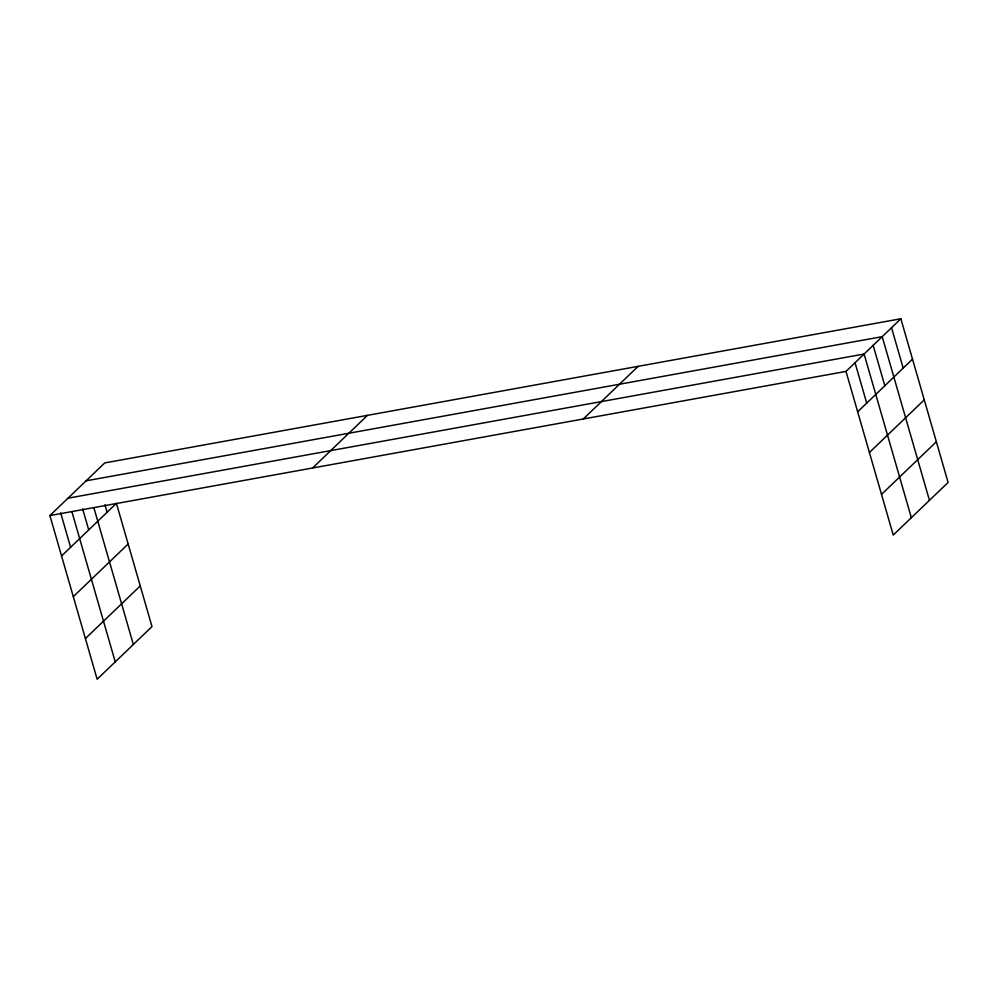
<?xml version="1.0" encoding="UTF-8"?>
<svg xmlns="http://www.w3.org/2000/svg" width="998" height="998" viewBox="0 0 998 998"><rect width="100%" height="100%" fill="white"/><g stroke="black" fill="none" stroke-linecap="round" stroke-linejoin="round"><path stroke-width="1.5" d="M61.564 555.973L116.417 503.329L151.995 626.594L97.143 679.239L49.9 515.567L104.753 462.922L900.857 318.761L948.1 482.433L893.247 535.078L846.005 371.406L900.857 318.761M73.303 596.654L128.168 544.01M85.404 638.558L140.256 585.913M312.611 467.987L367.476 415.355M583.281 418.973L638.146 366.341M857.669 411.812L912.521 359.168M869.408 452.493L924.26 399.849M881.496 494.397L936.361 441.765M86.102 480.824L882.207 336.663L929.45 500.335M68.001 498.189L864.106 354.028L911.349 517.712M49.9 515.567L846.005 371.406M891.538 327.718L903.19 368.125M873.15 345.345L884.814 385.752M855.049 362.723L866.713 403.13M104.94 504.788L107.098 512.273M93.887 507.757L133.345 644.496M82.672 508.955L88.722 529.913M71.893 511.662L115.244 661.861M60.678 512.86L70.609 547.291"/></g></svg>
